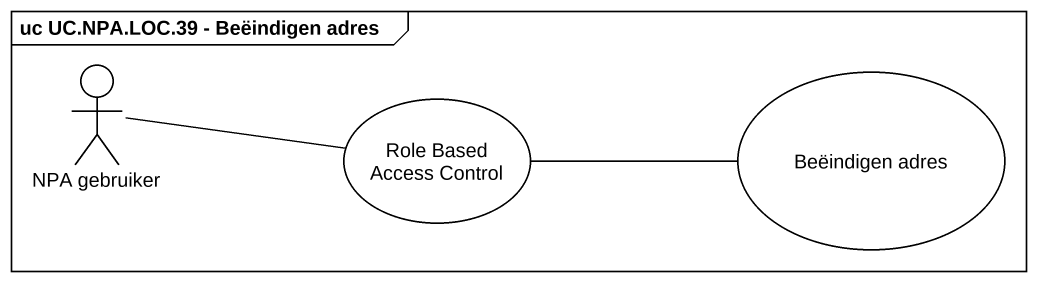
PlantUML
@startuml
mainframe uc UC.NPA.LOC.39 - Beëindigen adres
actor "NPA gebruiker" as NPA_gebruiker
usecase "Role Based Access Control" as Role_Based_Access_Control
usecase "Beëindigen adres" as Beëindigen_adres
NPA_gebruiker -right- Role_Based_Access_Control
Role_Based_Access_Control -right- Beëindigen_adres
@enduml
